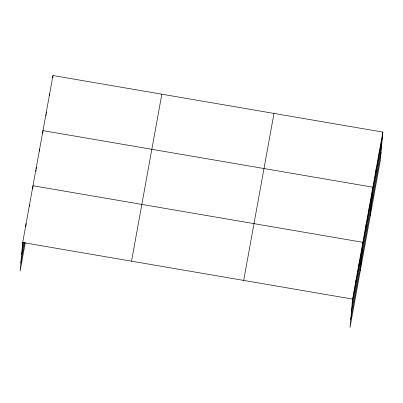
<?xml version="1.0" encoding="UTF-8"?>
<svg xmlns="http://www.w3.org/2000/svg" width="403" height="403" viewBox="0 0 403 403"><rect width="100%" height="100%" fill="white"/><g stroke="black" fill="none" stroke-linecap="round" stroke-linejoin="round"><path stroke-width="0.6" d="M382.85 132.098L352.549 299.086L350.016 327.473L380.316 160.485L382.85 132.098L52.984 75.527L22.684 242.515L20.15 270.902L25.248 242.818M25.822 226.899L26.119 223.589M29.404 206.321L29.55 204.664M32.688 189.047L32.986 185.738L362.851 242.309L360.317 270.7M35.973 171.23L36.074 170.126M36.169 169.023L36.32 167.371M39.454 151.206L39.65 148.999M42.738 133.388L42.985 130.632L372.851 187.204L370.317 215.59M46.023 115.57L46.118 114.467M46.219 113.364L46.315 112.261M49.504 95.546L49.65 93.894M52.788 77.729L52.984 75.527M355.592 284.573L355.985 280.161M359.023 265.648L359.421 261.235M365.793 228.35L366.186 223.942M369.123 209.983L369.521 205.575M375.792 173.245L376.185 168.837M379.122 154.873L379.515 150.465M22.291 246.928L23.178 242.042M21.586 254.837L23.797 242.626M20.855 262.993L24.623 242.233M131.539 261.184L161.84 94.196M243.694 280.417L273.995 113.429M352.157 303.499L382.457 136.506M351.451 311.408L381.752 144.42M350.726 319.564L381.021 152.571M22.684 242.515L352.549 299.086"/></g></svg>
